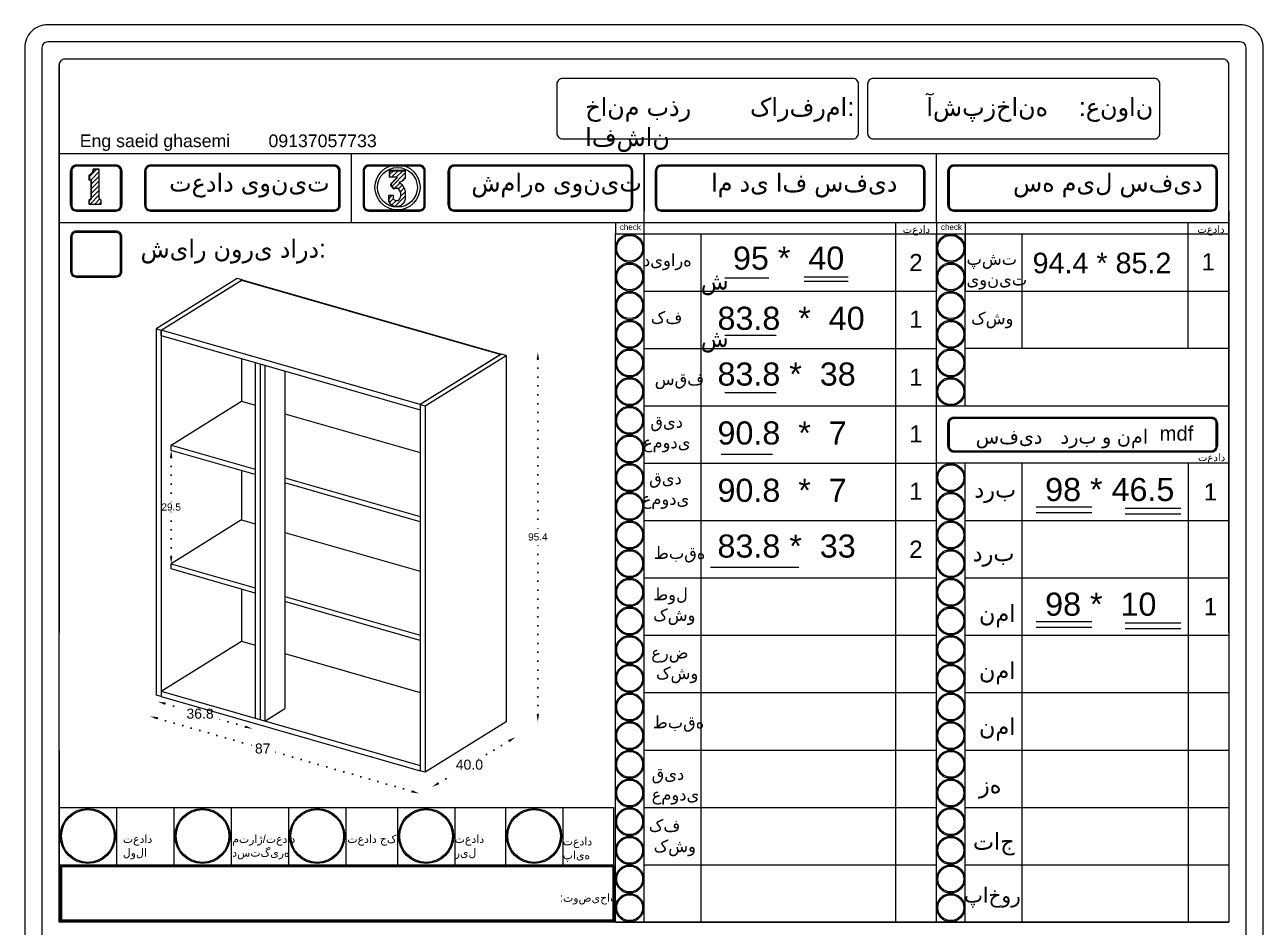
# Model space of a CAD drawing. Header units: inches. Extents: x -1979 to 7680, y -968 to 3127.
# Drawn here: x 2395.5 to 2827.5, y 2812.1 to 3126.9 of the extents above; entities that cross this region are included whole.
import ezdxf

# ---------------------------------------------------------------- set-up
doc = ezdxf.new("R2010")
doc.units = ezdxf.units.IN
doc.header["$MEASUREMENT"] = 0
doc.linetypes.add('ACAD_ISO07W100', pattern=[3, 0, -3])
doc.styles.get("Standard").update_dxf_attribs({"font": 'arial.ttf'})
doc.dimstyles.new('Copy of Standard', dxfattribs={"dimtxt": 2.5, "dimasz": 2.5, "dimexe": 0.18, "dimexo": 0.0625, "dimgap": 0.09, "dimtad": 0, "dimtih": 1, "dimtoh": 1, "dimdec": 1, "dimzin": 0, "dimdsep": 46, "dimtxsty": 'Standard', "dimcen": 0.09, "dimse1": 1, "dimse2": 1, "dimadec": 0, "dimazin": 0, "dimtfac": 1, "dimtdec": 1, "dimtix": 1, "dimtofl": 0, "dimtmove": 0, "dimatfit": 3, "dimfxl": 1, "dimtolj": 1, "dimtzin": 0, "dimarcsym": 0})
doc.dimstyles.get("Standard").update_dxf_attribs({"dimtxt": 3.5, "dimasz": 2.5, "dimexe": 0.18, "dimexo": 0.0625, "dimgap": 0.09, "dimtad": 0, "dimtih": 1, "dimtoh": 1, "dimdec": 1, "dimzin": 0, "dimdsep": 46, "dimtxsty": 'Standard', "dimcen": 0.09, "dimse1": 1, "dimse2": 1, "dimadec": 0, "dimazin": 0, "dimtfac": 1, "dimtdec": 1, "dimtix": 1, "dimtofl": 0, "dimtmove": 0, "dimatfit": 3, "dimfxl": 1, "dimtolj": 1, "dimtzin": 0, "dimarcsym": 0})

# ---------------------------------------------------------------- blocks, each defined once
blk = doc.blocks.new('*D119')
at = {"color": 0, "linetype": 'ACAD_ISO07W100', "lineweight": -2, "transparency": 16777216}
for p, q in [((2574.45, 3010.22), (2574.45, 2949.63)), ((2574.45, 2886.31), (2574.45, 2946.9))]:
    blk.add_line(p, q, dxfattribs=at)
at = {"color": 0, "transparency": 16777216}
for points in [[(2574.03, 3010.22), (2574.87, 3010.22), (2574.45, 3012.72)], [(2574.03, 2886.31), (2574.87, 2886.31), (2574.45, 2883.81)]]:
    blk.add_solid(points, dxfattribs=at)
at = {"layer": 'Defpoints', "color": 0, "transparency": 16777216}
for p in [(2562.65, 3012.72), (2574.45, 3012.72), (2563.38, 2883.81)]:
    blk.add_point(p, dxfattribs=at)
at = {"color": 0, "lineweight": 20, "transparency": 16777216, "insert": (2574.45, 2948.26), "char_height": 2.5, "attachment_point": 5}
blk.add_mtext('\\A1;95.4', dxfattribs=at)
blk = doc.blocks.new('*D120')
at = {"color": 0, "linetype": 'ACAD_ISO07W100', "lineweight": -2, "transparency": 16777216}
for p, q in [((2564.47, 2877.11), (2553.72, 2870.69)), ((2539.66, 2862.29), (2547.44, 2866.94))]:
    blk.add_line(p, q, dxfattribs=at)
at = {"color": 0, "transparency": 16777216}
for points in [[(2564.25, 2877.47), (2564.68, 2876.75), (2566.61, 2878.39)], [(2539.45, 2862.65), (2539.88, 2861.94), (2537.52, 2861.01)]]:
    blk.add_solid(points, dxfattribs=at)
at = {"layer": 'Defpoints', "color": 0, "transparency": 16777216}
for p in [(2563.38, 2883.81), (2534.28, 2866.43), (2537.52, 2861.01)]:
    blk.add_point(p, dxfattribs=at)
at = {"color": 0, "lineweight": 20, "transparency": 16777216, "insert": (2550.58, 2868.81), "char_height": 3.5, "attachment_point": 5}
blk.add_mtext('\\A1;40.0', dxfattribs=at)
blk = doc.blocks.new('*D121')
at = {"color": 0, "linetype": 'ACAD_ISO07W100', "lineweight": -2, "transparency": 16777216}
for p, q in [((2441.64, 2885.01), (2475.88, 2875.19)), ((2530.6, 2859.5), (2481.08, 2873.7))]:
    blk.add_line(p, q, dxfattribs=at)
at = {"color": 0, "transparency": 16777216}
for points in [[(2441.75, 2885.41), (2441.52, 2884.61), (2439.23, 2885.7)], [(2530.71, 2859.9), (2530.48, 2859.1), (2533, 2858.81)]]:
    blk.add_solid(points, dxfattribs=at)
at = {"layer": 'Defpoints', "color": 0, "transparency": 16777216}
for p in [(2441.35, 2893.07), (2439.23, 2885.7), (2535.12, 2866.19)]:
    blk.add_point(p, dxfattribs=at)
at = {"color": 0, "lineweight": 20, "transparency": 16777216, "insert": (2478.48, 2874.44), "char_height": 3.5, "attachment_point": 5}
blk.add_mtext('\\A1;87', dxfattribs=at)
blk = doc.blocks.new('*D122')
at = {"color": 0, "linetype": 'ACAD_ISO07W100', "lineweight": -2, "transparency": 16777216}
for p, q in [((2444.38, 2890.11), (2451.98, 2887.93)), ((2472.44, 2882.07), (2461.26, 2885.27))]:
    blk.add_line(p, q, dxfattribs=at)
at = {"color": 0, "transparency": 16777216}
for points in [[(2444.49, 2890.51), (2444.27, 2889.71), (2441.98, 2890.8)], [(2472.55, 2882.47), (2472.32, 2881.67), (2474.84, 2881.38)]]:
    blk.add_solid(points, dxfattribs=at)
at = {"layer": 'Defpoints', "color": 0, "transparency": 16777216}
for p in [(2443.01, 2894.42), (2475.88, 2885), (2474.84, 2881.38)]:
    blk.add_point(p, dxfattribs=at)
at = {"color": 0, "lineweight": 20, "transparency": 16777216, "insert": (2456.62, 2886.6), "char_height": 3.5, "attachment_point": 5}
blk.add_mtext('\\A1;36.8', dxfattribs=at)
blk = doc.blocks.new('*D123')
at = {"color": 0, "linetype": 'ACAD_ISO07W100', "lineweight": -2, "transparency": 16777216}
for p, q in [((2446.55, 2975.96), (2446.55, 2960.05)), ((2446.55, 2941.41), (2446.55, 2957.32))]:
    blk.add_line(p, q, dxfattribs=at)
at = {"color": 0, "transparency": 16777216}
for points in [[(2446.13, 2975.96), (2446.96, 2975.96), (2446.55, 2978.46)], [(2446.13, 2941.41), (2446.96, 2941.41), (2446.55, 2938.91)]]:
    blk.add_solid(points, dxfattribs=at)
at = {"layer": 'Defpoints', "color": 0, "transparency": 16777216}
for p in [(2446.55, 2978.46), (2446.55, 2938.91), (2446.55, 2938.91)]:
    blk.add_point(p, dxfattribs=at)
at = {"color": 0, "lineweight": 20, "transparency": 16777216, "insert": (2446.55, 2958.68), "char_height": 2.5, "attachment_point": 5}
blk.add_mtext('\\A1;29.5', dxfattribs=at)

msp = doc.modelspace()

# ---------------------------------------------------------------- hatches: boundary and pattern name
at = {"lineweight": 20}
h = msp.add_hatch(dxfattribs=at)
h.set_pattern_fill('ANSI31', color=256, scale=9.218651)
h.set_pattern_definition([(45, (1672.2192, 3615.54), (-0.8148213, 0.8148213), [])])
h.paths.add_polyline_path([(2421.99, 3065.79), (2421.9, 3065.83), (2421.81, 3065.89), (2421.73, 3065.95), (2421.66, 3066.02), (2421.6, 3066.1), (2421.55, 3066.19), (2421.51, 3066.28), (2421.48, 3066.37), (2421.46, 3066.47), (2421.46, 3066.57), (2421.46, 3076.5), (2419.59, 3076.5), (2419.57, 3076.27), (2419.52, 3076.04), (2419.45, 3075.81), (2419.37, 3075.6), (2419.26, 3075.39), (2419.14, 3075.19), (2419, 3075), (2418.84, 3074.83), (2418.67, 3074.67), (2418.49, 3074.52), (2418.3, 3074.39), (2418.09, 3074.28), (2418.09, 3072.87), (2418.5, 3072.87), (2418.81, 3072.85), (2418.81, 3066.61), (2418.79, 3066.51), (2418.77, 3066.42), (2418.74, 3066.33), (2418.7, 3066.24), (2418.64, 3066.16), (2418.58, 3066.08), (2418.52, 3066.01), (2418.44, 3065.95), (2418.36, 3065.89), (2418.28, 3065.85), (2418.19, 3065.81), (2418.09, 3065.78), (2418.09, 3064.36), (2422.18, 3064.36), (2422.18, 3065.74), (2422.08, 3065.76)])
h = msp.add_hatch(dxfattribs=at)
h.set_pattern_fill('ANSI31', color=256, scale=9.218651)
h.set_pattern_definition([(45, (1813.7369, 3615.6047), (-0.8148213, 0.8148213), [])])
h.paths.add_polyline_path([(2528.29, 3075.98), (2522.73, 3075.98), (2522.73, 3073.83), (2525.15, 3073.83), (2525.29, 3073.79), (2525.29, 3073.43), (2523.57, 3071.69), (2523.46, 3071.57), (2523.42, 3071.5), (2523.37, 3071.43), (2523.34, 3071.36), (2523.3, 3071.28), (2523.28, 3071.21), (2523.26, 3071.13), (2523.24, 3071.05), (2523.23, 3070.88), (2523.23, 3070.8), (2524.24, 3069.63), (2524.27, 3069.66), (2524.4, 3069.75), (2524.53, 3069.82), (2524.68, 3069.87), (2524.83, 3069.91), (2524.99, 3069.92), (2525.12, 3069.92), (2525.27, 3069.91), (2525.43, 3069.88), (2525.57, 3069.82), (2525.71, 3069.75), (2525.83, 3069.66), (2525.94, 3069.55), (2526.13, 3069.32), (2526.29, 3069.07), (2526.43, 3068.81), (2526.54, 3068.53), (2526.61, 3068.24), (2526.66, 3067.95), (2526.68, 3067.65), (2526.66, 3067.36), (2526.62, 3067.06), (2526.54, 3066.78), (2526.44, 3066.5), (2526.3, 3066.23), (2526.21, 3066.03), (2526.08, 3065.86), (2525.91, 3065.72), (2525.72, 3065.61), (2525.59, 3065.57), (2525.38, 3065.5), (2525.16, 3065.48), (2524.94, 3065.5), (2524.73, 3065.57), (2524.54, 3065.68), (2524.37, 3065.82), (2524.24, 3066), (2524.14, 3066.19), (2524.14, 3067.3), (2522.46, 3067.3), (2522.46, 3065.5), (2522.58, 3065.22), (2522.73, 3064.95), (2522.9, 3064.7), (2523.1, 3064.47), (2523.32, 3064.26), (2523.57, 3064.08), (2523.83, 3063.92), (2524.1, 3063.79), (2524.39, 3063.68), (2524.69, 3063.61), (2524.99, 3063.57), (2525.29, 3063.56), (2525.66, 3063.59), (2526.02, 3063.66), (2526.38, 3063.78), (2526.63, 3063.89), (2526.91, 3064.06), (2527.21, 3064.29), (2527.48, 3064.55), (2527.71, 3064.83), (2527.91, 3065.15), (2528.08, 3065.48), (2528.21, 3065.83), (2528.29, 3066.19), (2528.29, 3068.08), (2528.27, 3068.44), (2528.23, 3068.8), (2528.15, 3069.16), (2528.04, 3069.5), (2527.91, 3069.84), (2527.74, 3070.16), (2527.55, 3070.47), (2527.33, 3070.76), (2527.09, 3071.03), (2526.83, 3071.28), (2526.54, 3071.51), (2526.24, 3071.71), (2526.24, 3072.08), (2526.44, 3072.14), (2526.63, 3072.22), (2526.82, 3072.31), (2527.01, 3072.4), (2527.19, 3072.5), (2527.37, 3072.62), (2527.54, 3072.74), (2527.7, 3072.87), (2527.86, 3073), (2528.01, 3073.15), (2528.15, 3073.3), (2528.29, 3073.46)])

# ---------------------------------------------------------------- linework, layer by layer
for p, q in [((2407.48, 2813.94), (2407.48, 3112.91)), ((2815.48, 3081.94), (2407.48, 3081.94)), ((2407.48, 2902.96), (2407.48, 3081.94)), ((2509.48, 3057.94), (2509.48, 3081.94)), ((2611.48, 3057.94), (2611.48, 3081.94)), ((2611.48, 3081.94), (2611.48, 3061.94)), ((2713.48, 3057.94), (2713.48, 3081.94)), ((2411.48, 3063.94), (2411.48, 3075.94)), ((2427.33, 3077.94), (2413.48, 3077.94)), ((2429.33, 3075.94), (2429.33, 3063.94)), ((2437.33, 3063.94), (2437.33, 3075.94)), ((2503.48, 3077.94), (2439.33, 3077.94)), ((2505.48, 3063.94), (2505.48, 3075.94)), ((2513.48, 3075.94), (2513.48, 3063.94)), ((2533.19, 3077.94), (2515.48, 3077.94)), ((2522.57, 3076.04), (2522.57, 3073.83)), ((2522.73, 3075.98), (2522.73, 3073.83)), ((2535.19, 3063.94), (2535.19, 3075.94)), ((2543.19, 3063.94), (2543.19, 3075.94)), ((2605.48, 3077.94), (2545.19, 3077.94)), ((2607.48, 3075.94), (2607.48, 3063.94)), ((2615.48, 3063.94), (2615.48, 3075.94)), ((2707.48, 3077.94), (2617.48, 3077.94)), ((2709.48, 3075.94), (2709.48, 3063.94)), ((2717.48, 3063.94), (2717.48, 3075.94)), ((2809.48, 3077.94), (2719.48, 3077.94)), ((2811.48, 3063.94), (2811.48, 3075.94)), ((2418.09, 3074.28), (2418.09, 3072.87)), ((2522.57, 3073.83), (2522.73, 3073.83)), ((2522.73, 3073.83), (2525.15, 3073.83)), ((2525.15, 3073.83), (2525.29, 3073.79)), ((2525.29, 3073.79), (2525.29, 3073.43)), ((2418.09, 3064.36), (2422.18, 3064.36)), ((2525.59, 3065.57), (2525.38, 3065.5)), ((2413.48, 3061.94), (2427.33, 3061.94)), ((2503.48, 3061.94), (2439.33, 3061.94)), ((2515.48, 3061.94), (2533.19, 3061.94)), ((2605.48, 3061.94), (2545.19, 3061.94)), ((2617.48, 3061.94), (2707.48, 3061.94)), ((2719.48, 3061.94), (2809.48, 3061.94)), ((2815.48, 3061.94), (2815.48, 2813.94)), ((2407.48, 3057.94), (2815.48, 3057.94)), ((2601.48, 3057.94), (2601.48, 3053.94)), ((2611.48, 2813.94), (2611.48, 3057.94)), ((2699.3, 2813.94), (2699.3, 3057.94)), ((2713.48, 3057.94), (2713.48, 3033.94)), ((2723.48, 3057.94), (2723.48, 3033.94)), ((2801.26, 3013.94), (2801.26, 3057.94)), ((2601.48, 3053.94), (2815.48, 3053.94)), ((2601.48, 2813.94), (2601.48, 3053.94)), ((2631.29, 3053.94), (2631.29, 2813.94)), ((2713.48, 2897.94), (2713.48, 3053.94)), ((2713.48, 2813.94), (2713.48, 3053.94)), ((2723.48, 2993.94), (2723.48, 3053.94)), ((2723.48, 2993.94), (2723.48, 3053.94)), ((2723.48, 3053.94), (2723.48, 3033.94)), ((2743.29, 3053.94), (2743.29, 3013.94)), ((2639.64, 3038.69), (2654.97, 3038.69)), ((2667.31, 3038.98), (2682.64, 3038.98)), ((2667.31, 3037.48), (2682.64, 3037.48)), ((2611.48, 3033.94), (2713.48, 3033.94)), ((2723.48, 3033.94), (2815.48, 3033.94)), ((2639.64, 3018.69), (2657.53, 3018.69)), ((2611.48, 3013.94), (2713.48, 3013.94)), ((2815.48, 3013.94), (2723.48, 3013.94)), ((2815.48, 3013.94), (2795.48, 3013.94)), ((2639.64, 2998.69), (2657.53, 2998.69)), ((2611.48, 2993.94), (2815.48, 2993.94)), ((2809.48, 2989.94), (2719.48, 2989.94)), ((2717.48, 2979.94), (2717.48, 2987.94)), ((2811.48, 2987.94), (2811.48, 2979.94)), ((2638.39, 2977.17), (2656.28, 2977.17)), ((2809.48, 2977.94), (2719.48, 2977.94)), ((2611.48, 2973.94), (2713.48, 2973.94)), ((2815.48, 2973.94), (2713.48, 2973.94)), ((2723.48, 2813.94), (2723.48, 2973.94)), ((2743.29, 2973.94), (2743.29, 2813.94)), ((2801.26, 2973.94), (2801.26, 2813.94)), ((2748.33, 2958.8), (2767.67, 2958.8)), ((2748.33, 2956.78), (2767.67, 2956.78)), ((2779.35, 2958.34), (2798.69, 2958.34)), ((2779.35, 2956.32), (2798.69, 2956.32)), ((2611.48, 2953.94), (2713.48, 2953.94)), ((2611.48, 2953.94), (2631.29, 2953.94)), ((2611.48, 2953.94), (2713.48, 2953.94)), ((2679.99, 2953.94), (2713.48, 2953.94)), ((2723.48, 2953.94), (2815.48, 2953.94)), ((2634.73, 2937.69), (2665.49, 2937.69)), ((2611.48, 2933.94), (2631.29, 2933.94)), ((2611.48, 2933.94), (2713.48, 2933.94)), ((2723.48, 2933.94), (2815.48, 2933.94)), ((2723.48, 2933.94), (2815.48, 2933.94)), ((2748.33, 2918.8), (2767.67, 2918.8)), ((2748.33, 2916.78), (2767.67, 2916.78)), ((2779.35, 2918.34), (2798.69, 2918.34)), ((2779.35, 2916.32), (2798.69, 2916.32)), ((2611.48, 2913.94), (2713.48, 2913.94)), ((2723.48, 2913.94), (2815.48, 2913.94)), ((2611.48, 2893.94), (2713.48, 2893.94)), ((2699.3, 2893.94), (2713.48, 2893.94)), ((2723.48, 2893.94), (2815.48, 2893.94)), ((2407.48, 2873.94), (2407.48, 2833.94)), ((2407.48, 2873.94), (2407.48, 2833.94)), ((2611.48, 2873.94), (2713.48, 2873.94)), ((2699.3, 2873.94), (2713.48, 2873.94)), ((2723.48, 2873.94), (2815.48, 2873.94)), ((2723.48, 2873.94), (2815.48, 2873.94)), ((2407.48, 2853.94), (2600.86, 2853.94)), ((2427.48, 2853.94), (2427.48, 2833.94)), ((2447.48, 2853.94), (2447.48, 2833.94)), ((2467.48, 2853.94), (2467.48, 2833.94)), ((2487.48, 2853.94), (2487.48, 2833.94)), ((2507.48, 2853.94), (2507.48, 2833.94)), ((2525.47, 2853.94), (2525.47, 2833.94)), ((2545.47, 2853.94), (2545.47, 2833.94)), ((2563.15, 2853.94), (2563.15, 2833.94)), ((2583.15, 2853.94), (2583.15, 2833.94)), ((2600.86, 2853.94), (2600.86, 2833.94)), ((2611.48, 2853.94), (2713.48, 2853.94)), ((2611.48, 2853.94), (2713.48, 2853.94)), ((2699.3, 2853.94), (2713.48, 2853.94)), ((2723.48, 2853.94), (2815.48, 2853.94)), ((2723.48, 2853.94), (2815.48, 2853.94)), ((2407.48, 2833.94), (2600.86, 2833.94)), ((2611.48, 2833.94), (2713.48, 2833.94)), ((2611.48, 2833.94), (2713.48, 2833.94)), ((2699.3, 2833.94), (2713.48, 2833.94)), ((2723.48, 2833.94), (2815.48, 2833.94)), ((2723.48, 2833.94), (2815.48, 2833.94)), ((2601.48, 2813.94), (2407.48, 2813.94)), ((2601.48, 2813.94), (2713.48, 2813.94)), ((2601.48, 2813.94), (2815.48, 2813.94)), ((2601.48, 2813.94), (2713.48, 2813.94))]:
    msp.add_line(p, q, dxfattribs=at)
at = {"linetype": 'Continuous', "lineweight": 20, "extrusion": (-1.66533e-16, 0.906236, 0.422772)}
for p, q in [((2469.61, 3038.46), (2441.35, 3020.84)), ((2443.01, 3020.36), (2471.27, 3037.98)), ((2443.01, 3020.36), (2471.06, 3037.85)), ((2471.27, 3037.98), (2469.61, 3038.46)), ((2471.06, 3037.85), (2471.27, 3037.98)), ((2471.06, 3037.85), (2561.5, 3011.92)), ((2561.5, 3011.92), (2471.06, 3037.85)), ((2471.27, 3037.98), (2561.71, 3012.06)), ((2441.35, 3020.84), (2443.01, 3020.36)), ((2441.35, 3020.84), (2441.35, 2893.07)), ((2443.01, 3020.36), (2443.01, 2892.59)), ((2443.01, 3018.54), (2443.01, 3020.36)), ((2533.45, 2994.44), (2443.01, 3020.36)), ((2443.01, 3018.54), (2533.45, 2992.61)), ((2561.71, 3012.06), (2533.45, 2994.44)), ((2561.5, 3011.92), (2533.45, 2994.44)), ((2535.12, 2993.96), (2563.38, 3011.58)), ((2561.71, 3012.06), (2561.5, 3011.92)), ((2563.38, 3011.58), (2561.71, 3012.06)), ((2563.38, 3011.58), (2563.38, 2883.81)), ((2471.06, 3010.5), (2471.06, 2995.57)), ((2475.88, 3009.12), (2475.88, 2885)), ((2477.54, 3008.64), (2477.54, 2884.52)), ((2479.21, 3008.16), (2479.21, 2884.04)), ((2486.21, 3006.16), (2486.21, 2888.41)), ((2446.55, 2980.28), (2471.06, 2995.57)), ((2471.06, 2995.57), (2475.88, 2994.19)), ((2533.45, 2994.44), (2535.12, 2993.96)), ((2533.45, 2994.44), (2533.45, 2866.67)), ((2533.45, 2994.44), (2533.45, 2992.61)), ((2535.12, 2993.96), (2535.12, 2866.19)), ((2486.21, 2991.22), (2533.45, 2977.68)), ((2446.55, 2980.28), (2475.88, 2971.87)), ((2446.55, 2978.46), (2446.55, 2980.28)), ((2475.88, 2970.05), (2446.55, 2978.46)), ((2471.06, 2971.43), (2471.06, 2954.19)), ((2486.21, 2968.91), (2533.45, 2955.37)), ((2533.45, 2953.54), (2486.21, 2967.08)), ((2471.06, 2954.19), (2446.55, 2938.91)), ((2471.06, 2954.19), (2475.88, 2952.81)), ((2486.21, 2949.85), (2533.45, 2936.31)), ((2446.55, 2938.91), (2475.88, 2930.5)), ((2446.55, 2937.08), (2446.55, 2938.91)), ((2475.88, 2928.67), (2446.55, 2937.08)), ((2471.06, 2930.05), (2471.06, 2911.91)), ((2486.21, 2927.54), (2533.45, 2913.99)), ((2533.45, 2912.17), (2486.21, 2925.71)), ((2443.01, 2894.42), (2471.06, 2911.91)), ((2471.06, 2911.91), (2475.88, 2910.53)), ((2486.21, 2907.56), (2533.45, 2894.02)), ((2443.01, 2894.42), (2533.45, 2868.49)), ((2443.01, 2894.42), (2443.01, 2892.59)), ((2443.01, 2892.59), (2441.35, 2893.07)), ((2443.01, 2892.59), (2533.45, 2866.67)), ((2479.21, 2884.04), (2486.21, 2888.41)), ((2563.38, 2883.81), (2535.12, 2866.19)), ((2533.45, 2868.49), (2533.45, 2866.67)), ((2535.12, 2866.19), (2533.45, 2866.67))]:
    msp.add_line(p, q, dxfattribs=at)
at = {"lineweight": 20}
for points in [[(2403.48, 2520.91), (2819.48, 2520.91, 0.414214), (2827.48, 2528.91), (2827.48, 3118.91, 0.414214), (2819.48, 3126.91), (2403.48, 3126.91, 0.414214), (2395.48, 3118.91), (2395.48, 2528.91, 0.414214)], [(2403.48, 2526.91), (2819.48, 2526.91, 0.414214), (2821.48, 2528.91), (2821.48, 3118.91, 0.414214), (2819.48, 3120.91), (2403.48, 3120.91, 0.414214), (2401.48, 3118.91), (2401.48, 2528.91, 0.414214)], [(2686.33, 3106.16, 0.414214), (2684.33, 3108.16), (2583.09, 3108.16, 0.414214), (2581.09, 3106.16), (2581.09, 3089.12, 0.414214), (2583.09, 3087.12), (2684.33, 3087.12, 0.414214), (2686.33, 3089.12)], [(2691.46, 3087.12), (2789.46, 3087.12, 0.414214), (2791.46, 3089.12), (2791.46, 3106.16, 0.414214), (2789.46, 3108.16), (2691.46, 3108.16, 0.414214), (2689.46, 3106.16), (2689.46, 3089.12, 0.414214)], [(2791.46, 3106.16, 0.414214), (2789.46, 3108.16), (2691.46, 3108.16, 0.414214), (2689.46, 3106.16), (2689.46, 3089.12, 0.414214), (2691.46, 3087.12), (2789.46, 3087.12, 0.414214), (2791.46, 3089.12)], [(2429.33, 3075.94, 0.414214), (2427.33, 3077.94), (2413.48, 3077.94, 0.414214), (2411.48, 3075.94), (2411.48, 3063.94, 0.414214), (2413.48, 3061.94), (2427.33, 3061.94, 0.414214), (2429.33, 3063.94)], [(2428.93, 3075.94, 0.414214), (2427.33, 3077.54), (2413.48, 3077.54, 0.414214), (2411.88, 3075.94), (2411.88, 3063.94, 0.414214), (2413.48, 3062.34), (2427.33, 3062.34, 0.414214), (2428.93, 3063.94)], [(2505.48, 3075.94, 0.414214), (2503.48, 3077.94), (2439.33, 3077.94, 0.414214), (2437.33, 3075.94), (2437.33, 3063.94, 0.414214), (2439.33, 3061.94), (2503.48, 3061.94, 0.414214), (2505.48, 3063.94)], [(2505.08, 3075.94, 0.414214), (2503.48, 3077.54), (2439.33, 3077.54, 0.414214), (2437.73, 3075.94), (2437.73, 3063.94, 0.414214), (2439.33, 3062.34), (2503.48, 3062.34, 0.414214), (2505.08, 3063.94)], [(2535.19, 3075.94, 0.414214), (2533.19, 3077.94), (2515.48, 3077.94, 0.414214), (2513.48, 3075.94), (2513.48, 3063.94, 0.414214), (2515.48, 3061.94), (2533.19, 3061.94, 0.414214), (2535.19, 3063.94)], [(2534.79, 3075.94, 0.414214), (2533.19, 3077.54), (2515.48, 3077.54, 0.414214), (2513.88, 3075.94), (2513.88, 3063.94, 0.414214), (2515.48, 3062.34), (2533.19, 3062.34, 0.414214), (2534.79, 3063.94)], [(2607.48, 3075.94, 0.414214), (2605.48, 3077.94), (2545.19, 3077.94, 0.414214), (2543.19, 3075.94), (2543.19, 3063.94, 0.414214), (2545.19, 3061.94), (2605.48, 3061.94, 0.414214), (2607.48, 3063.94)], [(2607.08, 3075.94, 0.414214), (2605.48, 3077.54), (2545.19, 3077.54, 0.414214), (2543.59, 3075.94), (2543.59, 3063.94, 0.414214), (2545.19, 3062.34), (2605.48, 3062.34, 0.414214), (2607.08, 3063.94)], [(2709.08, 3075.94, 0.414214), (2707.48, 3077.54), (2617.48, 3077.54, 0.414214), (2615.88, 3075.94), (2615.88, 3063.94, 0.414214), (2617.48, 3062.34), (2707.48, 3062.34, 0.414214), (2709.08, 3063.94)], [(2811.48, 3075.94, 0.414214), (2809.48, 3077.94), (2719.48, 3077.94, 0.414214), (2717.48, 3075.94), (2717.48, 3063.94, 0.414214), (2719.48, 3061.94), (2809.48, 3061.94, 0.414214), (2811.48, 3063.94)], [(2811.08, 3075.94, 0.414214), (2809.48, 3077.54), (2719.48, 3077.54, 0.414214), (2717.88, 3075.94), (2717.88, 3063.94, 0.414214), (2719.48, 3062.34), (2809.48, 3062.34, 0.414214), (2811.08, 3063.94)], [(2429.33, 3052.9, 0.414214), (2427.33, 3054.9), (2413.48, 3054.9, 0.414214), (2411.48, 3052.9), (2411.48, 3040.9, 0.414214), (2413.48, 3038.9), (2427.33, 3038.9, 0.414214), (2429.33, 3040.9)], [(2429.33, 3052.9, 0.414214), (2427.33, 3054.9), (2413.48, 3054.9, 0.414214), (2411.48, 3052.9), (2411.48, 3040.9, 0.414214), (2413.48, 3038.9), (2427.33, 3038.9, 0.414214), (2429.33, 3040.9)], [(2428.93, 3052.9, 0.414214), (2427.33, 3054.5), (2413.48, 3054.5, 0.414214), (2411.88, 3052.9), (2411.88, 3040.9, 0.414214), (2413.48, 3039.3), (2427.33, 3039.3, 0.414214), (2428.93, 3040.9)], [(2428.93, 3052.9, 0.414214), (2427.33, 3054.5), (2413.48, 3054.5, 0.414214), (2411.88, 3052.9), (2411.88, 3040.9, 0.414214), (2413.48, 3039.3), (2427.33, 3039.3, 0.414214), (2428.93, 3040.9)], [(2811.48, 2987.94, 0.414214), (2809.48, 2989.94), (2719.48, 2989.94, 0.414214), (2717.48, 2987.94), (2717.48, 2979.94, 0.414214), (2719.48, 2977.94), (2809.48, 2977.94, 0.414214), (2811.48, 2979.94)], [(2811.08, 2987.94, 0.414214), (2809.48, 2989.54), (2719.48, 2989.54, 0.414214), (2717.88, 2987.94), (2717.88, 2979.94, 0.414214), (2719.48, 2978.34), (2809.48, 2978.34, 0.414214), (2811.08, 2979.94)]]:
    msp.add_lwpolyline(points, format="xyb", close=True, dxfattribs=at)
for points in [[(2815.48, 2914.89), (2815.48, 3112.91, 0.414214), (2813.48, 3114.91), (2409.48, 3114.91, 0.414214), (2407.48, 3112.91), (2407.48, 2914.89)], [(2686.33, 3106.16, 0.414214), (2684.33, 3108.16), (2583.09, 3108.16, 0.414214), (2581.09, 3106.16), (2581.09, 3089.12, 0.414214), (2583.09, 3087.12), (2684.33, 3087.12, 0.414214), (2686.33, 3089.12), (2686.33, 3106.16)]]:
    msp.add_lwpolyline(points, format="xyb", dxfattribs=at)
for points in [[(2417.78, 3064.29), (2422.18, 3064.29), (2422.18, 3064.36), (2422.18, 3065.74), (2422.08, 3065.76), (2421.99, 3065.79), (2421.9, 3065.83), (2421.81, 3065.89), (2421.73, 3065.95), (2421.66, 3066.02), (2421.6, 3066.1), (2421.55, 3066.19), (2421.51, 3066.28), (2421.48, 3066.37), (2421.46, 3066.47), (2421.46, 3066.57), (2421.46, 3076.5), (2421.46, 3076.56), (2419.29, 3076.56), (2419.27, 3076.32), (2419.22, 3076.09), (2419.15, 3075.86), (2419.06, 3075.65), (2418.96, 3075.43), (2418.83, 3075.23), (2418.69, 3075.04), (2418.54, 3074.87), (2418.36, 3074.71), (2418.18, 3074.56), (2417.98, 3074.43), (2417.78, 3074.32), (2417.78, 3072.87), (2418.09, 3072.87), (2418.5, 3072.87), (2418.5, 3066.57), (2418.48, 3066.47), (2418.46, 3066.38), (2418.43, 3066.29), (2418.39, 3066.2), (2418.33, 3066.11), (2418.27, 3066.04), (2418.21, 3065.97), (2418.13, 3065.9), (2418.05, 3065.85), (2417.96, 3065.8), (2417.87, 3065.76), (2417.78, 3065.74), (2417.78, 3064.29), (2418.09, 3064.36), (2418.09, 3065.78), (2418.19, 3065.81), (2418.28, 3065.85), (2418.36, 3065.89), (2418.44, 3065.95), (2418.52, 3066.01), (2418.58, 3066.08), (2418.64, 3066.16), (2418.7, 3066.24), (2418.74, 3066.33), (2418.77, 3066.42), (2418.79, 3066.51), (2418.81, 3066.61), (2418.81, 3072.85), (2418.5, 3072.87)], [(2417.78, 3074.32), (2418.09, 3074.28), (2418.3, 3074.39), (2418.49, 3074.52), (2418.67, 3074.67), (2418.84, 3074.83), (2419, 3075), (2419.14, 3075.19), (2419.26, 3075.39), (2419.37, 3075.6), (2419.45, 3075.81), (2419.52, 3076.04), (2419.57, 3076.27), (2419.59, 3076.5)], [(2419.29, 3076.56), (2419.59, 3076.5), (2421.46, 3076.5)], [(2527.21, 3064.29), (2527.48, 3064.55), (2527.71, 3064.83), (2527.91, 3065.15), (2528.08, 3065.48), (2528.21, 3065.83), (2528.29, 3066.19), (2528.29, 3068.08), (2528.27, 3068.44), (2528.23, 3068.8), (2528.15, 3069.16), (2528.04, 3069.5), (2527.91, 3069.84), (2527.74, 3070.16), (2527.55, 3070.47), (2527.33, 3070.76), (2527.09, 3071.03), (2526.83, 3071.28), (2526.54, 3071.51), (2526.24, 3071.71), (2526.24, 3072.08), (2526.44, 3072.14), (2526.63, 3072.22), (2526.82, 3072.31), (2527.01, 3072.4), (2527.19, 3072.5), (2527.37, 3072.62), (2527.54, 3072.74), (2527.7, 3072.87), (2527.86, 3073), (2528.01, 3073.15), (2528.15, 3073.3), (2528.29, 3073.46), (2528.29, 3075.98)], [(2525.15, 3073.46), (2523.42, 3071.71), (2523.31, 3071.58), (2523.27, 3071.52), (2523.22, 3071.45), (2523.19, 3071.37), (2523.15, 3071.3), (2523.13, 3071.22), (2523.11, 3071.14), (2523.09, 3071.06), (2523.07, 3070.89), (2523.08, 3070.81), (2524.16, 3069.55), (2524.24, 3069.63), (2524.27, 3069.66), (2524.4, 3069.75), (2524.53, 3069.82), (2524.68, 3069.87), (2524.83, 3069.91), (2524.99, 3069.92)], [(2525.15, 3073.83), (2525.15, 3073.46), (2525.29, 3073.43), (2523.57, 3071.69), (2523.46, 3071.57), (2523.42, 3071.5), (2523.37, 3071.43), (2523.34, 3071.36), (2523.3, 3071.28), (2523.28, 3071.21), (2523.26, 3071.13), (2523.24, 3071.05), (2523.23, 3070.88), (2523.23, 3070.8), (2524.24, 3069.63)], [(2525.38, 3065.5), (2525.16, 3065.48), (2524.94, 3065.5), (2524.73, 3065.57), (2524.54, 3065.68), (2524.37, 3065.82), (2524.24, 3066), (2524.14, 3066.19), (2524.14, 3067.3), (2522.46, 3067.3), (2522.3, 3067.3), (2522.3, 3065.46), (2522.42, 3065.17), (2522.57, 3064.9), (2522.75, 3064.65), (2522.95, 3064.42), (2523.17, 3064.21), (2523.42, 3064.02), (2523.68, 3063.86), (2523.96, 3063.73), (2524.25, 3063.62), (2524.55, 3063.55), (2524.86, 3063.51), (2525.16, 3063.5), (2525.53, 3063.53), (2525.9, 3063.6), (2526.25, 3063.71), (2526.59, 3063.87), (2526.63, 3063.89), (2526.91, 3064.06), (2527.21, 3064.29)], [(2522.46, 3067.3), (2522.46, 3065.5), (2522.58, 3065.22), (2522.73, 3064.95), (2522.9, 3064.7), (2523.1, 3064.47), (2523.32, 3064.26), (2523.57, 3064.08), (2523.83, 3063.92), (2524.1, 3063.79), (2524.39, 3063.68), (2524.69, 3063.61), (2524.99, 3063.57), (2525.29, 3063.56), (2525.66, 3063.59), (2526.02, 3063.66), (2526.38, 3063.78), (2526.63, 3063.89)]]:
    msp.add_lwpolyline(points, dxfattribs=at)
for points in [[(2522.73, 3075.98), (2528.29, 3075.98), (2528.29, 3076.04), (2522.57, 3076.04)], [(2525.27, 3069.91), (2525.12, 3069.92), (2524.99, 3069.92), (2525.14, 3069.91), (2525.3, 3069.87), (2525.44, 3069.82), (2525.58, 3069.75), (2525.71, 3069.66), (2525.82, 3069.55), (2526.01, 3069.32), (2526.17, 3069.06), (2526.31, 3068.8), (2526.42, 3068.52), (2526.5, 3068.23), (2526.54, 3067.93), (2526.56, 3067.63), (2526.55, 3067.33), (2526.5, 3067.03), (2526.42, 3066.74), (2526.32, 3066.46), (2526.18, 3066.19), (2526.09, 3066), (2525.95, 3065.82), (2525.79, 3065.68), (2525.59, 3065.57), (2525.72, 3065.61), (2525.91, 3065.72), (2526.08, 3065.86), (2526.21, 3066.03), (2526.3, 3066.23), (2526.44, 3066.5), (2526.54, 3066.78), (2526.62, 3067.06), (2526.66, 3067.36), (2526.68, 3067.65), (2526.66, 3067.95), (2526.61, 3068.24), (2526.54, 3068.53), (2526.43, 3068.81), (2526.29, 3069.07), (2526.13, 3069.32), (2525.94, 3069.55), (2525.83, 3069.66), (2525.71, 3069.75), (2525.57, 3069.82), (2525.43, 3069.88)], [(2407.48, 3057.94), (2815.48, 3057.94), (2815.48, 2813.94), (2407.48, 2813.94)], [(2601.48, 2813.94), (2407.48, 2813.94), (2407.48, 3057.94), (2815.48, 3057.94), (2815.48, 2813.94)], [(2601.08, 2833.54), (2407.88, 2833.54), (2407.88, 2814.34), (2601.08, 2814.34)], [(2600.68, 2833.14), (2408.28, 2833.14), (2408.28, 2814.74), (2600.68, 2814.74)]]:
    msp.add_lwpolyline(points, close=True, dxfattribs=at)
for centre, radius in [((2525.49, 3070.2), 7.86), ((2525.49, 3070.2), 6.94), ((2606.48, 3048.94), 4.92), ((2606.48, 3048.94), 4.52), ((2718.48, 3048.94), 4.92), ((2718.48, 3048.94), 4.52), ((2606.48, 3038.94), 4.92), ((2606.48, 3038.94), 4.52), ((2718.48, 3038.94), 4.92), ((2718.48, 3038.94), 4.52), ((2606.48, 3028.94), 4.92), ((2606.48, 3028.94), 4.52), ((2718.48, 3028.94), 4.92), ((2718.48, 3028.94), 4.52), ((2606.48, 3018.94), 4.92), ((2606.48, 3018.94), 4.52), ((2718.48, 3018.94), 4.92), ((2718.48, 3018.94), 4.52), ((2606.48, 3008.94), 4.92), ((2606.48, 3008.94), 4.52), ((2718.48, 3008.94), 4.92), ((2718.48, 3008.94), 4.52), ((2606.48, 2998.94), 4.92), ((2606.48, 2998.94), 4.52), ((2718.48, 2998.94), 4.92), ((2718.48, 2998.94), 4.52), ((2606.48, 2988.94), 4.92), ((2606.48, 2988.94), 4.52), ((2606.48, 2978.94), 4.92), ((2606.48, 2978.94), 4.52), ((2606.48, 2968.94), 4.92), ((2606.48, 2968.94), 4.52), ((2718.48, 2968.94), 4.92), ((2718.48, 2968.94), 4.52), ((2606.48, 2958.94), 4.92), ((2718.48, 2958.94), 4.92), ((2606.48, 2958.94), 4.52), ((2718.48, 2958.94), 4.52), ((2606.48, 2948.94), 4.92), ((2606.48, 2948.94), 4.52), ((2718.48, 2948.94), 4.92), ((2718.48, 2948.94), 4.52), ((2606.48, 2938.94), 4.92), ((2606.48, 2938.94), 4.52), ((2718.48, 2938.94), 4.92), ((2718.48, 2938.94), 4.52), ((2606.48, 2928.94), 4.92), ((2606.48, 2928.94), 4.52), ((2718.48, 2928.94), 4.92), ((2718.48, 2928.94), 4.52), ((2606.48, 2918.94), 4.92), ((2606.48, 2918.94), 4.52), ((2718.48, 2918.94), 4.92), ((2718.48, 2918.94), 4.52), ((2606.48, 2908.94), 4.92), ((2606.48, 2908.94), 4.52), ((2718.48, 2908.94), 4.92), ((2718.48, 2908.94), 4.52), ((2606.48, 2898.94), 4.92), ((2606.48, 2898.94), 4.52), ((2718.48, 2898.94), 4.92), ((2718.48, 2898.94), 4.52), ((2606.48, 2888.94), 4.92), ((2606.48, 2888.94), 4.52), ((2718.48, 2888.94), 4.92), ((2718.48, 2888.94), 4.52), ((2606.48, 2878.94), 4.92), ((2606.48, 2878.94), 4.52), ((2718.48, 2878.94), 4.92), ((2718.48, 2878.94), 4.52), ((2606.48, 2868.94), 4.92), ((2606.48, 2868.94), 4.52), ((2718.48, 2868.94), 4.92), ((2718.48, 2868.94), 4.52), ((2606.48, 2858.94), 4.92), ((2606.48, 2858.94), 4.52), ((2718.48, 2858.94), 4.92), ((2718.48, 2858.94), 4.52), ((2417.48, 2843.94), 9.6), ((2417.48, 2843.94), 9.2), ((2457.48, 2843.94), 9.6), ((2457.48, 2843.94), 9.2), ((2497.48, 2843.94), 9.6), ((2497.48, 2843.94), 9.2), ((2535.47, 2843.94), 9.6), ((2535.47, 2843.94), 9.2), ((2573.15, 2843.94), 9.6), ((2573.15, 2843.94), 9.2), ((2606.48, 2848.94), 4.92), ((2606.48, 2848.94), 4.52), ((2718.48, 2848.94), 4.92), ((2718.48, 2848.94), 4.52), ((2606.48, 2838.94), 4.92), ((2606.48, 2838.94), 4.52), ((2718.48, 2838.94), 4.92), ((2718.48, 2838.94), 4.52), ((2606.48, 2828.94), 4.92), ((2606.48, 2828.94), 4.52), ((2718.48, 2828.94), 4.92), ((2718.48, 2828.94), 4.52), ((2606.48, 2818.94), 4.92), ((2606.48, 2818.94), 4.52), ((2718.48, 2818.94), 4.92), ((2718.48, 2818.94), 4.52)]:
    msp.add_circle(centre, radius, dxfattribs=at)
for centre, start, end in [((2413.48, 3075.94), 90, 180), ((2427.33, 3075.94), 0, 90), ((2439.33, 3075.94), 90, 180), ((2503.48, 3075.94), 0, 90), ((2515.48, 3075.94), 90, 180), ((2533.19, 3075.94), 0, 90), ((2545.19, 3075.94), 90, 180), ((2605.48, 3075.94), 0, 90), ((2617.48, 3075.94), 90, 180), ((2707.48, 3075.94), 0, 90), ((2719.48, 3075.94), 90, 180), ((2809.48, 3075.94), 0, 90), ((2413.48, 3063.94), 180, 270), ((2427.33, 3063.94), 270, 0), ((2439.33, 3063.94), 180, 270), ((2503.48, 3063.94), 270, 0), ((2515.48, 3063.94), 180, 270), ((2533.19, 3063.94), 270, 0), ((2545.19, 3063.94), 180, 270), ((2605.48, 3063.94), 270, 0), ((2617.48, 3063.94), 180, 270), ((2707.48, 3063.94), 270, 0), ((2719.48, 3063.94), 180, 270), ((2809.48, 3063.94), 270, 0), ((2719.48, 2987.94), 90, 180), ((2809.48, 2987.94), 0, 90), ((2719.48, 2979.94), 180, 270), ((2809.48, 2979.94), 270, 0)]:
    msp.add_arc(centre, 2, start, end, dxfattribs=at)

# ---------------------------------------------------------------- texts
at = {"lineweight": 20, "attachment_point": 1}
for s, width, gutter_width, heights, insert, char_height in [('آشپزخانه', 22.2332, 164.79, [0], (2709.98, 3101.45), 6.311), ('خانم بذر افشان', 63.6911, 164.79, [0], (2590.98, 3101.45), 6.3113), ('{\\fArial|b0|i0|c178|p34;کارفرما:}', 0.2338, 164.79, [0], (2648.48, 3101.45), 6.3113), (':عنوان', 22.2332, 164.79, [0], (2763.15, 3101.45), 6.311), ('{\\fArial|b0|i0|c178|p34;Eng saeid ghasemi}', 79.2452, 164.79, [0], (2414.65, 3088.64), 4.4179), ('{\\fArial|b0|i0|c178|p34;09137057733 }', 65.4498, 164.79, [0], (2480.49, 3088.64), 4.4179), ('{\\fArial|b0|i0|c178|p34;تعداد یونیت}', 65.4498, 164.79, [0], (2445.86, 3075.06), 6.3113), ('{\\fArial|b0|i0|c178|p34;شماره یونیت}', 65.4498, 164.79, [0], (2551.28, 3075.06), 6.3113), ('{\\fArial|b0|i0|c178|p34;ام دی اف سفید}', 65.4498, 164.79, [0], (2634.9, 3075.06), 6.3113), ('{\\fArial|b0|i0|c178|p34;سه میل سفید}', 65.4498, 164.79, [0], (2740.22, 3075.06), 6.3113), ('{\\fArial|b0|i0|c178|p34;check}', 8.1204, 164.79, [0], (2603.06, 3057.36), 2.0101), ('{\\fArial|b0|i0|c178|p34;تعداد }', 11.7486, 164.79, [0], (2701.73, 3056.95), 2.6665), ('{\\fArial|b0|i0|c178|p34;check}', 8.423, 164.79, [0], (2715.06, 3057.36), 2.0101), ('{\\fArial|b0|i0|c178|p34;تعداد }', 10.9902, 164.79, [0], (2804.49, 3056.95), 2.6665), ('{\\fArial|b0|i0|c178|p34;شیار نوری دارد:}', 65.4498, 164.79, [0], (2435.86, 3052.02), 6.3113), ('{\\fArial|b0|i0|c178|p34;شیار نوری دارد:}', 65.4498, 164.79, [0], (2435.86, 3052.02), 6.3113), ('{\\fArial|b0|i0|c178|p34;دیواره }', 17.3175, 247.18, [0], (2611.13, 3047.03), 4.3074), ('95 *  40', 61.9823, 462.54, [8.23], (2642.52, 3049.56), 8.06), ('2{\\fArial|b0|i0|c178|p34; }', 8.5903, 164.79, [0], (2704.01, 3046.97), 6), ('{\\fArial|b0|i0|c178|p34;پشت \\Pیونیت}', 19.3052, 247.18, [0], (2723.98, 3047.48), 4.3074), ('94.4 * 85.2', 58.0086, 411.15, [7.32], (2747.03, 3047.4), 7.1647), ('1{\\fArial|b0|i0|c178|p34; }', 8.5903, 164.79, [0], (2805.96, 3047.24), 6), ('{\\fArial|b0|i0|c178|p34;ش}', 15.3157, 346.26, [0], (2631.29, 3040.59), 6.0339), ('83.8  *  40', 65.2593, 462.54, [0], (2637.12, 3028.56), 8.0603), ('{\\fArial|b0|i0|c178|p34;کف }', 15.3367, 247.18, [0], (2613.87, 3027.03), 4.3074), ('1{\\fArial|b0|i0|c178|p34; }', 8.5903, 164.79, [0], (2704.01, 3027.24), 6), ('{\\fArial|b0|i0|c178|p34;کشو }', 17.7019, 247.18, [0], (2725.59, 3026.76), 4.3074), ('{\\fArial|b0|i0|c178|p34;ش}', 15.3157, 346.26, [0], (2631.29, 3020.59), 6.0339), ('83.8 *  38', 66.8047, 462.54, [0], (2637.12, 3009.11), 8.06), ('1{\\fArial|b0|i0|c178|p34; }', 8.5903, 164.79, [0], (2704.01, 3006.97), 6), ('{\\fArial|b0|i0|c178|p34;سقف}', 20.995, 247.18, [0], (2615.22, 3005.56), 4.3074), ('\\pxqc;{\\fArial|b0|i0|c178|p34;قید\\Pعمودی  }', 21.1589, 247.18, [0], (2608.8, 2990.67), 4.3074), ('90.8  *  7', 65.2593, 462.54, [0], (2637.12, 2988.56), 8.06), ('1{\\fArial|b0|i0|c178|p34; }', 8.5903, 164.79, [0], (2704.01, 2987.24), 6), ('سفید', 37.9723, 164.79, [0], (2727.21, 2985.86), 5.058), ('{\\fArial|b0|i0|c178|p34;درب و نما}', 36.0682, 164.79, [0], (2756.82, 2985.86), 5.0582), ('mdf', 17.2431, 132.07, [0], (2791.33, 2986.91), 5.058), ('{\\fArial|b0|i0|c178|p34;تعداد }', 10.7715, 164.79, [0], (2804.71, 2977.39), 2.6665), ('\\pxqc;{\\fArial|b0|i0|c178|p34;قید\\Pعمودی  }', 21.1589, 247.18, [0], (2608.39, 2970.95), 4.3074), ('90.8  *  7', 65.2593, 462.54, [0], (2637.12, 2968.56), 8.06), ('98 * 46.5', 65.2593, 462.54, [8.23], (2751.41, 2968.84), 8.06), ('1{\\fArial|b0|i0|c178|p34; }', 8.5903, 164.79, [0], (2704.01, 2967.24), 6), ('{\\fArial|b0|i0|c178|p34;درب}', 20.6748, 340.12, [0], (2726.68, 2967.94), 5.927), ('1', 8.5903, 164.79, [0], (2806.73, 2966.97), 6), ('83.8 *  33', 65.2593, 462.54, [0], (2637.12, 2949.11), 8.06), ('2 ', 8.5903, 164.79, [0], (2704.01, 2946.97), 6), ('{\\fArial|b0|i0|c178|p34;طبقه}', 14.1457, 164.79, [0], (2614.91, 2944.9), 4.3074), ('{\\fArial|b0|i0|c178|p34;درب}', 13.4202, 164.79, [0], (2726.09, 2945.73), 5.927), ('{\\fArial|b0|i0|c178|p34;طول \\Pکشو}', 17.6756, 164.79, [0], (2614.67, 2930.46), 4.3074), ('{\\fArial|b0|i0|c178|p34;نما}', 11.1787, 164.79, [0], (2728.33, 2924.56), 5.927), ('98 *  10', 65.2593, 462.54, [8.23], (2751.41, 2928.84), 8.06), ('1', 8.5903, 164.79, [0], (2806.73, 2926.97), 6), ('{\\fArial|b0|i0|c178|p34;عرض \\P کشو}', 18.5758, 164.79, [0], (2613.99, 2910.16), 4.3074), ('{\\fArial|b0|i0|c178|p34;نما}', 11.1787, 164.79, [0], (2728.33, 2904.67), 5.927), ('{\\fArial|b0|i0|c178|p34;طبقه}', 14.2061, 164.79, [0], (2614.53, 2885.85), 4.3074), ('{\\fArial|b0|i0|c178|p34;نما}', 11.1787, 164.79, [0], (2728.33, 2885.13), 5.927), ('{\\fArial|b0|i0|c178|p34;قید \\Pعمودی}', 14.0099, 164.79, [0], (2614.14, 2867.83), 4.3074), ('{\\fArial|b0|i0|c178|p34;زه}', 11.2031, 164.79, [0], (2728.31, 2864.87), 5.927), ('{\\fArial|b0|i0|c178|p34;کف }\\P{\\fArial|b0|i0|c178|p34; کشو}', 17.5398, 164.79, [0], (2613.17, 2849.82), 4.3074), ('تعداد لولا', 17.7752, 164.79, [0], (2429.7, 2844.4), 2.872), ('متراژ/تعداد\\Pدستگیره', 19.6171, 164.79, [0], (2467.86, 2844.4), 2.8716), ('تعداد جک', 17.466, 164.79, [0], (2508, 2844.4), 2.872), ('تعداد ریل', 17.6808, 164.79, [0], (2545.47, 2844.4), 2.872), ('تعداد پایه', 17.7105, 164.79, [0], (2583.15, 2843.55), 2.872), ('{\\fArial|b0|i0|c178|p34;تاج}', 13.2883, 164.79, [0], (2726.22, 2845.06), 5.927), ('{\\fArial|b0|i0|c178|p34;پاخور}', 12.8103, 147.32, [0], (2723.13, 2826), 5.2987), (':توضیحات', 65.4498, 164.79, [0], (2582.12, 2823.87), 2.872)]:
    msp.add_mtext_dynamic_manual_height_columns(s, width=width, gutter_width=gutter_width, heights=heights, dxfattribs=dict(at, insert=insert, char_height=char_height))

# ---------------------------------------------------------------- dimensions: what is measured, and where the dimension line sits
at = {"lineweight": 20}
for base, p1, p2, angle, text, picture, middle in [((2574.45, 3012.72), (2563.38, 2883.81), (2562.65, 3012.72), 270, '95.4', '*D119', (2574.45, 2948.26)), ((2446.55, 2938.91), (2446.55, 2978.46), (2446.55, 2938.91), 90, '29.5', '*D123', (2446.55, 2958.68))]:
    dim = msp.add_linear_dim(base=base, p1=p1, p2=p2, angle=angle, text=text, dimstyle='Copy of Standard', dxfattribs=at)
    dim.commit()
    dim.dimension.update_dxf_attribs({"geometry": picture, "text_midpoint": middle})
for base, p1, p2, angle, text, picture, middle in [((2474.84, 2881.38), (2443.01, 2894.42), (2475.88, 2885), 344.0029, '36.8', '*D122', (2456.62, 2886.6)), ((2439.23, 2885.7), (2535.12, 2866.19), (2441.35, 2893.07), 164.0029, '87', '*D121', (2478.48, 2874.44)), ((2537.52, 2861.01), (2563.38, 2883.81), (2534.28, 2866.43), 210.8528, '40.0', '*D120', (2550.58, 2868.81))]:
    dim = msp.add_linear_dim(base=base, p1=p1, p2=p2, angle=angle, text=text, dimstyle='Standard', dxfattribs=at)
    dim.commit()
    dim.dimension.update_dxf_attribs({"geometry": picture, "text_midpoint": middle, "dimtype": 161})

doc.saveas('drawing.dxf')
